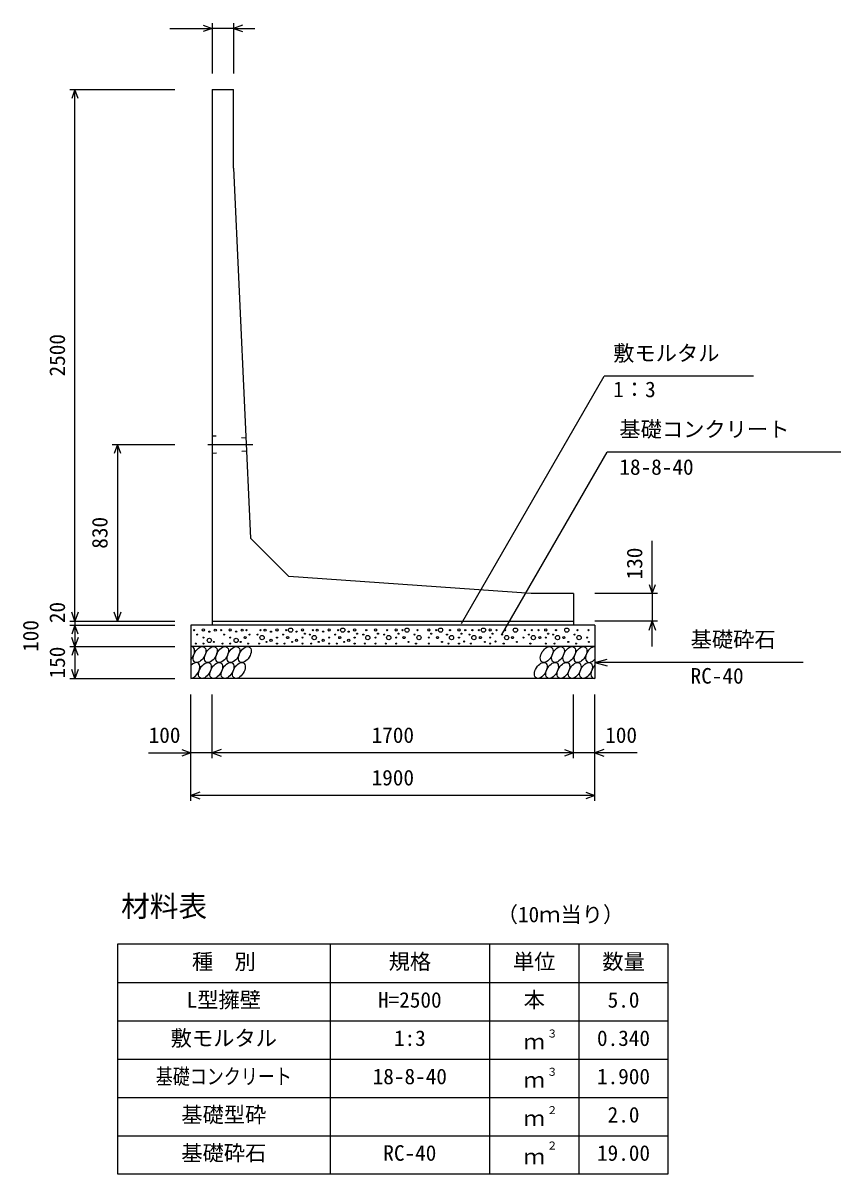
# Model space of a CAD drawing. Units: millimetres, scale not verified. Extents: x -67200 to 67200, y -23760 to 23760.
# Drawn here: x 9246 to 13093, y -5406 to 6 of the extents above; entities that cross this region are included whole.
import ezdxf
from ezdxf.enums import TextEntityAlignment as Align

# ---------------------------------------------------------------- set-up
doc = ezdxf.new("R2010")
doc.units = ezdxf.units.MM
doc.header["$LTSCALE"] = 80
doc.linetypes.add('CHAIN1', pattern=[8, 5, -1, 1, -1])
doc.linetypes.add('DOTTED', pattern=[1.75, 0.25, -1.5])
for name, color, linetype, lineweight in [('0-0_CENTER', 7, 'CHAIN1', 25), ('0-1_DIM', 7, 'Continuous', 25), ('0-3_HATCH', 6, 'Continuous', 25), ('0-4_HYO', 3, 'Continuous', 25), ('0-5_HYO2', 4, 'Continuous', 25), ('0-6_OUTLINE', 1, 'Continuous', 25), ('0-7_OUTLINE2', 4, 'DOTTED', 25), ('0-8_TXT', 7, 'Continuous', 25)]:
    doc.layers.add(name, color=color, linetype=linetype, lineweight=lineweight)
doc.styles.add('ＭＳ ゴシック', font='')
doc.styles.get('ＭＳ ゴシック').set_extended_font_data('MS Gothic')

msp = doc.modelspace()

# ---------------------------------------------------------------- linework, layer by layer
at = {"layer": '0-0_CENTER'}
msp.add_line((10115.51, -1975.79), (10327.85, -1975.79), dxfattribs=at)
at = {"layer": '0-1_DIM'}
for p, q in [((10136.61, 6.1), (10136.61, -230.79)), ((10236.61, 6.1), (10236.61, -230.79)), ((9937.06, -18.9), (10136.61, -18.9)), ((10236.61, -18.9), (10136.61, -18.9)), ((10236.61, -18.9), (10336.61, -18.9)), ((9465.89, -305.79), (9960.89, -305.79)), ((9490.89, -2805.79), (9490.89, -305.79)), ((11308.04, -2817.69), (11979.31, -1655.01)), ((12681.72, -1655.01), (11979.31, -1655.01)), ((9665.89, -1975.79), (9960.89, -1975.79)), ((9690.89, -1975.79), (9690.89, -2805.79)), ((11497.52, -2872.08), (11993.79, -2012.52)), ((13093.33, -2012.52), (11993.79, -2012.52)), ((12205.89, -2675.79), (12205.89, -2428.1)), ((12230.89, -2675.79), (11935.89, -2675.79)), ((12205.89, -2675.79), (12205.89, -2805.79)), ((9465.89, -2805.79), (9960.89, -2805.79)), ((9490.89, -2805.79), (9490.89, -2825.79)), ((12230.89, -2805.79), (11935.89, -2805.79)), ((12205.89, -2925.79), (12205.89, -2805.79)), ((9465.89, -2825.79), (9960.89, -2825.79)), ((9490.89, -2825.79), (9490.89, -2925.79)), ((9465.89, -2925.79), (9960.89, -2925.79)), ((9490.89, -2925.79), (9490.89, -3075.79)), ((11935.89, -3000.79), (11993.85, -2985.26)), ((12916.21, -3000.79), (11935.89, -3000.79)), ((11935.89, -3000.79), (11993.85, -3016.32)), ((9465.89, -3075.79), (9960.89, -3075.79)), ((10035.89, -3650.79), (10035.89, -3150.79)), ((10135.89, -3450.79), (10135.89, -3150.79)), ((11835.89, -3450.79), (11835.89, -3150.79)), ((11835.89, -3450.79), (11835.89, -3150.79)), ((11935.89, -3650.79), (11935.89, -3150.79)), ((9836.35, -3425.79), (10035.89, -3425.79)), ((10135.89, -3425.79), (10035.89, -3425.79)), ((11835.89, -3425.79), (10135.89, -3425.79)), ((11935.89, -3425.79), (11835.89, -3425.79)), ((12135.44, -3425.79), (11935.89, -3425.79)), ((11935.89, -3625.79), (10035.89, -3625.79))]:
    msp.add_line(p, q, dxfattribs=at)
for points in [[(10094.32, -3.51), (10136.61, -18.9), (10094.32, -34.29)], [(10278.89, -3.51), (10236.61, -18.9), (10278.89, -34.29)], [(9506.28, -348.08), (9490.89, -305.79), (9475.5, -348.08)], [(9706.28, -2018.08), (9690.89, -1975.79), (9675.5, -2018.08)], [(12190.5, -2633.51), (12205.89, -2675.79), (12221.28, -2633.51)], [(9506.28, -2763.51), (9490.89, -2805.79), (9475.5, -2763.51)], [(9706.28, -2763.51), (9690.89, -2805.79), (9675.5, -2763.51)], [(12190.5, -2848.08), (12205.89, -2805.79), (12221.28, -2848.08)], [(9506.28, -2868.08), (9490.89, -2825.79), (9475.5, -2868.08)], [(9506.28, -2883.51), (9490.89, -2925.79), (9475.5, -2883.51)], [(9506.28, -2968.08), (9490.89, -2925.79), (9475.5, -2968.08)], [(9506.28, -3033.51), (9490.89, -3075.79), (9475.5, -3033.51)], [(9993.61, -3410.4), (10035.89, -3425.79), (9993.61, -3441.18)], [(10178.18, -3410.4), (10135.89, -3425.79), (10178.18, -3441.18)], [(11793.61, -3410.4), (11835.89, -3425.79), (11793.61, -3441.18)], [(11978.18, -3410.4), (11935.89, -3425.79), (11978.18, -3441.18)], [(10078.18, -3610.4), (10035.89, -3625.79), (10078.18, -3641.18)], [(11893.61, -3610.4), (11935.89, -3625.79), (11893.61, -3641.18)]]:
    msp.add_lwpolyline(points, dxfattribs=at)
at = {"layer": '0-3_HATCH'}
for centre, radius in [((10051.86, -2848.62), 2.5), ((10065.88, -2869.63), 2.5), ((10094.75, -2847.74), 5), ((10122.79, -2855.62), 2.5), ((10150.83, -2848.62), 5), ((10177.97, -2848.62), 2.5), ((10191.98, -2869.63), 2.5), ((10220.86, -2847.74), 5), ((10248.9, -2855.62), 2.5), ((10276.93, -2848.62), 5), ((10297.97, -2848.62), 2.5), ((10311.98, -2869.63), 2.5), ((10349.8, -2869.63), 2.5), ((10363.82, -2848.62), 2.5), ((10384.85, -2848.62), 5), ((10412.89, -2855.62), 2.5), ((10440.93, -2847.74), 5), ((10469.8, -2869.63), 2.5), ((10483.82, -2848.62), 2.5), ((10504.85, -2848.62), 10), ((10532.89, -2855.62), 2.5), ((10560.93, -2847.74), 5), ((10572.27, -2865.31), 2.5), ((10595.03, -2869.63), 2.5), ((10609.04, -2848.62), 2.5), ((10630.08, -2848.62), 5), ((10658.11, -2855.62), 2.5), ((10686.15, -2847.74), 5), ((10715.03, -2869.63), 2.5), ((10729.04, -2848.62), 2.5), ((10750.08, -2848.62), 10), ((10778.11, -2855.62), 2.5), ((10806.15, -2847.74), 5), ((10817.49, -2865.31), 2.5), ((10846.95, -2869.63), 2.5), ((10860.97, -2848.62), 2.5), ((10904.59, -2847.74), 5), ((10915.93, -2865.31), 2.5), ((10945.39, -2869.63), 2.5), ((10959.41, -2848.62), 2.5), ((11001.58, -2847.74), 5), ((11012.92, -2865.31), 2.5), ((11031.28, -2848.62), 2.5), ((11052.31, -2848.62), 10), ((11087.66, -2869.63), 2.5), ((11101.68, -2848.62), 2.5), ((11154.97, -2847.74), 5), ((11166.31, -2865.31), 2.5), ((11188.94, -2848.62), 2.5), ((11209.97, -2848.62), 10), ((11240.64, -2869.63), 2.5), ((11254.65, -2848.62), 2.5), ((11296.83, -2847.74), 5), ((11308.17, -2865.31), 2.5), ((11326.53, -2848.62), 2.5), ((11345.76, -2869.63), 2.5), ((11359.78, -2848.62), 2.5), ((11390.57, -2848.62), 2.5), ((11411.6, -2848.62), 10), ((11443.36, -2847.74), 5), ((11454.7, -2865.31), 2.5), ((11473.06, -2848.62), 2.5), ((11500.06, -2869.63), 2.5), ((11514.07, -2848.62), 2.5), ((11562.23, -2848.62), 10), ((11606.32, -2848.62), 2.5), ((11625.55, -2869.63), 2.5), ((11639.57, -2848.62), 2.5), ((11670.36, -2848.62), 2.5), ((11704.77, -2847.74), 5), ((11716.11, -2865.31), 2.5), ((11739.23, -2869.63), 2.5), ((11753.24, -2848.62), 2.5), ((11803.88, -2848.62), 10), ((11840.5, -2869.63), 2.5), ((11854.52, -2848.62), 2.5), ((11905.98, -2848.62), 2.5), ((10058.87, -2911.65), 2.5), ((10094.75, -2883.63), 2.5), ((10094.75, -2911.65), 2.5), ((10122.79, -2896.77), 10), ((10143.82, -2903.77), 2.5), ((10184.97, -2911.65), 2.5), ((10220.86, -2883.63), 2.5), ((10220.86, -2911.65), 2.5), ((10248.9, -2896.77), 10), ((10269.93, -2903.77), 2.5), ((10290.95, -2883.63), 5), ((10304.97, -2911.65), 2.5), ((10356.81, -2911.65), 2.5), ((10370.83, -2883.63), 10), ((10391.86, -2903.77), 2.5), ((10412.89, -2896.77), 5), ((10440.93, -2883.63), 2.5), ((10440.93, -2911.65), 2.5), ((10476.81, -2911.65), 2.5), ((10490.83, -2883.63), 5), ((10511.86, -2903.77), 2.5), ((10532.89, -2896.77), 5), ((10560.93, -2883.63), 2.5), ((10560.93, -2911.65), 2.5), ((10602.04, -2911.65), 2.5), ((10616.06, -2883.63), 10), ((10637.08, -2903.77), 2.5), ((10658.11, -2896.77), 5), ((10686.15, -2883.63), 2.5), ((10686.15, -2911.65), 2.5), ((10722.04, -2911.65), 2.5), ((10736.06, -2883.63), 5), ((10757.08, -2903.77), 2.5), ((10778.11, -2896.77), 5), ((10806.15, -2883.63), 2.5), ((10806.15, -2911.65), 2.5), ((10853.96, -2911.65), 2.5), ((10867.98, -2883.63), 10), ((10904.59, -2883.63), 2.5), ((10904.59, -2911.65), 2.5), ((10952.4, -2911.65), 2.5), ((10966.42, -2883.63), 10), ((11001.58, -2883.63), 2.5), ((11001.58, -2911.65), 2.5), ((11038.29, -2883.63), 5), ((11059.32, -2903.77), 2.5), ((11094.67, -2911.65), 2.5), ((11108.69, -2883.63), 10), ((11154.97, -2883.63), 2.5), ((11154.97, -2911.65), 2.5), ((11195.95, -2883.63), 5), ((11216.98, -2903.77), 2.5), ((11247.65, -2911.65), 2.5), ((11261.67, -2883.63), 10), ((11296.83, -2883.63), 2.5), ((11296.83, -2911.65), 2.5), ((11321.49, -2901.98), 2.5), ((11352.77, -2911.65), 2.5), ((11366.79, -2883.63), 10), ((11397.58, -2883.63), 5), ((11418.61, -2903.77), 2.5), ((11443.36, -2883.63), 2.5), ((11443.36, -2911.65), 2.5), ((11468.02, -2901.98), 2.5), ((11507.07, -2911.65), 2.5), ((11521.09, -2883.63), 10), ((11548.21, -2883.63), 5), ((11569.24, -2903.77), 2.5), ((11599.89, -2883.63), 2.5), ((11632.56, -2911.65), 2.5), ((11646.58, -2883.63), 10), ((11677.37, -2883.63), 5), ((11704.77, -2883.63), 2.5), ((11704.77, -2911.65), 2.5), ((11746.24, -2911.65), 2.5), ((11760.26, -2883.63), 10), ((11789.86, -2883.63), 5), ((11810.89, -2903.77), 2.5), ((11847.51, -2911.65), 2.5), ((11861.53, -2883.63), 10), ((11899.55, -2883.63), 2.5), ((11907.89, -2903.77), 2.5)]:
    msp.add_circle(centre, radius, dxfattribs=at)
for centre in [(10076.74, -2963.3), (10129.95, -2963.3), (10183.15, -2963.3), (10236.36, -2963.3), (10289.57, -2963.3), (11709.2, -2963.3), (11762.41, -2963.3), (11815.62, -2963.3), (11868.83, -2963.3), (10102.06, -3038.29), (10155.27, -3038.29), (10208.48, -3038.29), (10261.68, -3038.29), (11681.31, -3038.29), (11734.52, -3038.29), (11787.73, -3038.29), (11840.94, -3038.29), (11894.15, -3038.29)]:
    msp.add_ellipse(centre, major_axis=(21.81, 35.31), ratio=0.5792, dxfattribs=at)
for centre, start_param, end_param in [((10023.53, -2963.3), 4.385593, 6.6745444), ((11922.03, -2963.3), 0.3357715, 4.4411806), ((10048.85, -3038.29), 3.5111464, 7.548991), ((11947.35, -3038.29), 1.2110787, 3.5658734)]:
    msp.add_ellipse(centre, major_axis=(21.81, 35.31), ratio=0.5792, start_param=start_param, end_param=end_param, dxfattribs=at)
at = {"layer": '0-4_HYO'}
for p, q in [((10690.89, -4325.79), (10690.89, -5405.79)), ((11440.89, -4325.79), (11440.89, -5405.79)), ((11860.89, -4325.79), (11860.89, -5405.79)), ((9690.89, -4505.79), (12280.89, -4505.79))]:
    msp.add_line(p, q, dxfattribs=at)
msp.add_lwpolyline([(9690.89, -5405.79), (12280.89, -5405.79), (12280.89, -4325.79), (9690.89, -4325.79)], close=True, dxfattribs=at)
at = {"layer": '0-5_HYO2'}
for p, q in [((9690.89, -4685.79), (12280.89, -4685.79)), ((9690.89, -4865.79), (12280.89, -4865.79)), ((9690.89, -5045.79), (12280.89, -5045.79)), ((9690.89, -5225.79), (12280.89, -5225.79))]:
    msp.add_line(p, q, dxfattribs=at)
at = {"layer": '0-6_OUTLINE'}
for p, q in [((10135.89, -305.79), (10135.89, -2825.79)), ((10135.89, -305.79), (10235.89, -305.79)), ((10235.89, -675.79), (10235.89, -305.79)), ((10235.89, -675.79), (10315.89, -2415.79)), ((10495.89, -2595.79), (10315.89, -2415.79)), ((11635.89, -2675.79), (10495.89, -2595.79)), ((11835.89, -2675.79), (11635.89, -2675.79)), ((11835.89, -2675.79), (11835.89, -2825.79)), ((10135.89, -2805.79), (11835.89, -2805.79)), ((11935.89, -2825.79), (11935.89, -3075.79)), ((11935.89, -2925.79), (10035.89, -2925.79)), ((11935.89, -3075.79), (10035.89, -3075.79))]:
    msp.add_line(p, q, dxfattribs=at)
msp.add_lwpolyline([(11935.89, -2825.79), (10035.89, -2825.79), (10035.89, -3075.79)], dxfattribs=at)
at = {"layer": '0-7_OUTLINE2'}
for p, q in [((10294.28, -1945.79), (10135.89, -1935.79)), ((10135.89, -2015.79), (10297.04, -2005.79))]:
    msp.add_line(p, q, dxfattribs=at)

# ---------------------------------------------------------------- texts
at = {"layer": '0-1_DIM', "style": 'ＭＳ ゴシック'}
for s, p in [('2500', (9465.89, -1655.79)), ('830', (9665.89, -2465.79)), ('130', (12180.89, -2610.15)), ('20', (9465.89, -2815.73)), ('100', (9340.89, -2950.79)), ('150', (9465.89, -3075.79))]:
    msp.add_text(s, height=73.31, rotation=90, dxfattribs=at).set_placement(p, align=Align.BOTTOM_LEFT)
for s, p in [('敷モルタル', (12022.16, -1605.01)), ('1：3', (12022.16, -1775.13)), ('基礎コンクリート', (12051.05, -1962.52)), ('18-8-40', (12051.05, -2140.15)), ('基礎砕石', (12386.15, -2950.79)), ('RC-40', (12386.15, -3122.17)), ('100', (9837.25, -3400.79)), ('1700', (10885.89, -3400.79)), ('100', (11984.53, -3400.79)), ('1900', (10885.89, -3600.79))]:
    msp.add_text(s, height=73.31, dxfattribs=at).set_placement(p, align=Align.BOTTOM_LEFT)
at = {"layer": '0-8_TXT', "style": 'ＭＳ ゴシック'}
for s, height, p in [('材料表', 98.97, (9707.56, -4225.79)), ('（10ｍ当り）', 73.31, (11474.22, -4244.13)), ('種\u3000別', 73.31, (10040.89, -4465.79)), ('規格', 73.31, (10965.89, -4465.79)), ('単位', 73.31, (11550.89, -4465.79)), ('数量', 73.31, (11970.89, -4465.79)), ('L型擁壁', 73.31, (10015.89, -4645.79)), ('本', 73.31, (11600.89, -4645.79)), ('H=2500', 73.31, (10915.89, -4645.79)), ('5.0', 73.31, (11995.89, -4645.79)), ('敷モルタル', 73.31, (9940.89, -4825.79)), ('1:3', 73.31, (10990.89, -4825.79)), ('３', 36.66, (11710.13, -4775.18)), ('0.340', 73.31, (11945.89, -4825.79)), ('ｍ', 73.31, (11600.89, -4842.46)), ('18-8-40', 73.31, (10890.89, -5005.79)), ('３', 36.66, (11710.13, -4955.18)), ('1.900', 73.31, (11945.89, -5005.79)), ('ｍ', 73.31, (11600.89, -5022.46)), ('基礎型砕', 73.31, (9990.89, -5185.79)), ('２', 36.66, (11710.13, -5135.18)), ('ｍ', 73.31, (11600.89, -5202.46)), ('2.0', 73.31, (11995.89, -5185.79)), ('基礎砕石', 73.31, (9990.89, -5365.79)), ('RC-40', 73.31, (10940.89, -5365.79)), ('２', 36.66, (11710.13, -5301.85)), ('19.00', 73.31, (11945.89, -5365.79)), ('ｍ', 73.31, (11600.89, -5382.46))]:
    msp.add_text(s, height=height, dxfattribs=at).set_placement(p, align=Align.BOTTOM_LEFT)
at = {"layer": '0-8_TXT', "style": 'ＭＳ ゴシック', "width": 0.8}
msp.add_text('基礎コンクリート', height=73.31, dxfattribs=at).set_placement((9870.89, -5005.79), align=Align.BOTTOM_LEFT)

doc.saveas('drawing.dxf')
